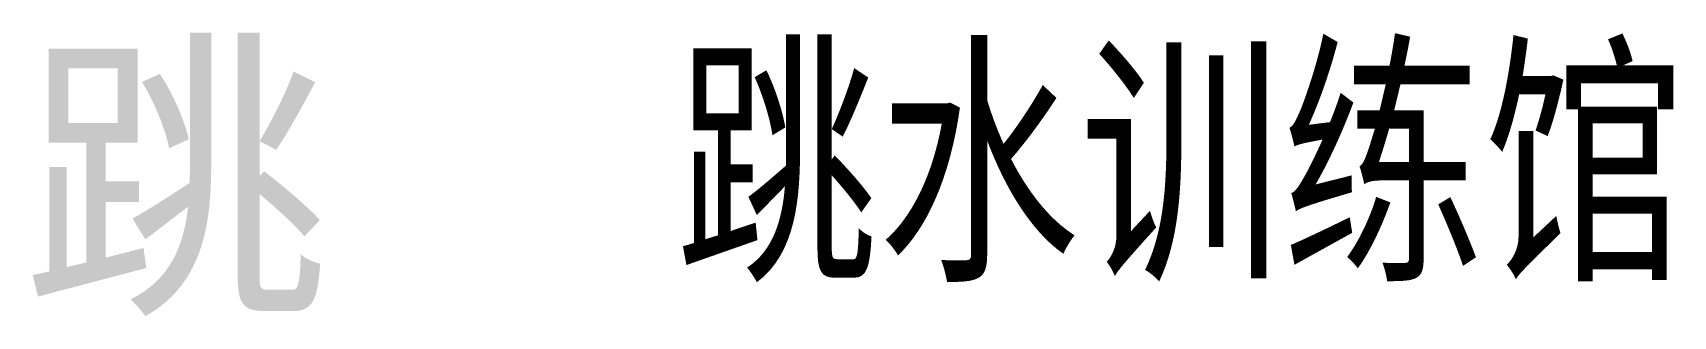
# Model space of a CAD drawing. Header units: millimetres. Extents: x -2.5 to 26.6, y -2.2 to 2.8.
import ezdxf

# ---------------------------------------------------------------- set-up
doc = ezdxf.new("R2010")
doc.units = ezdxf.units.MM
doc.layers.add('设施图块', color=7, linetype='Continuous')
doc.styles.add('HT', font='SIMHEI.TTF')
doc.styles.add('设施块标注', font='SIMFANG.TTF', dxfattribs={"width": 0.75})

msp = doc.modelspace()

# ---------------------------------------------------------------- texts
at = {"layer": '设施图块', "color": 5, "style": 'HT'}
msp.add_text('跳', height=4, dxfattribs=at).set_placement((-2.717, -1.759))
at = {"layer": '设施图块', "style": '设施块标注', "width": 0.75}
msp.add_attdef('跳水训练馆', (8.88, -1.212), '跳水训练馆', height=3.5, dxfattribs=at)

doc.saveas('drawing.dxf')
